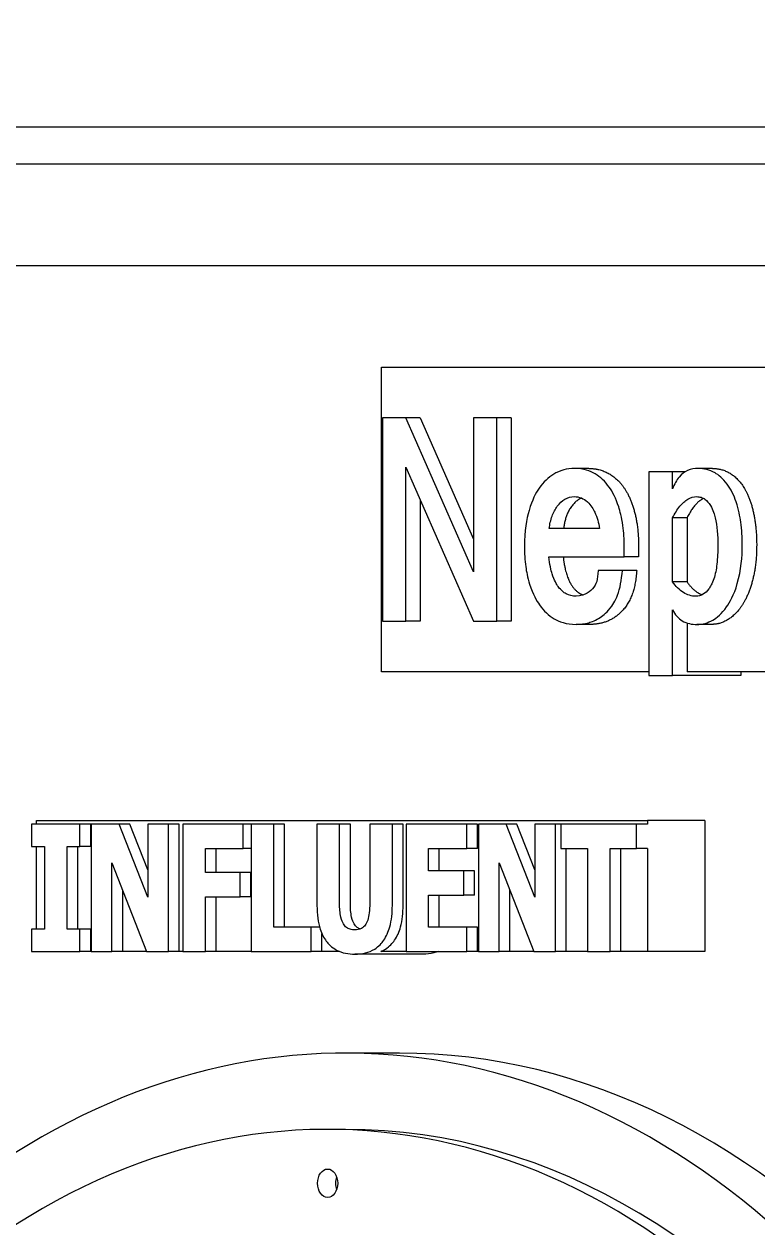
# Model space of a CAD drawing. Header units: inches. Extents: x 20 to 536, y 6 to 344.
# Drawn here: x 391.278 to 393.081, y 112.952 to 115.911 of the extents above; entities that cross this region are included whole.
import ezdxf

# ---------------------------------------------------------------- set-up
doc = ezdxf.new("R2010")
doc.units = ezdxf.units.IN
doc.header["$LTSCALE"] = 16
doc.header["$MEASUREMENT"] = 0
doc.layers.add('Dimension (ANSI)', color=7, linetype='Continuous', lineweight=25)
doc.layers.add('Visible (ANSI)', color=7, linetype='Continuous', lineweight=50)
doc.styles.add('Standard D-E', font='arial.ttf')
doc.dimstyles.new('in [mm] D-E NeptuneBenson', dxfattribs={"dimscale": 16, "dimtxt": 0.15, "dimasz": 0.098425, "dimexe": 0.125, "dimexo": 0.063, "dimgap": 0.031496, "dimtad": 0, "dimtih": 1, "dimtoh": 1, "dimdec": 4, "dimrnd": 1e-08, "dimzin": 3, "dimdsep": 46, "dimlunit": 5, "dimtxsty": 'Standard D-E', "dimcen": 0.09, "dimdle": 0.393701, "dimclrd": 256, "dimclre": 256, "dimclrt": 256, "dimadec": 1, "dimazin": 1, "dimtfac": 1, "dimtofl": 0, "dimtmove": 0, "dimatfit": 3, "dimfxl": 1, "dimfrac": 1, "dimtolj": 1, "dimtzin": 4, "dimlwd": -1, "dimlwe": -1, "dimarcsym": 0})

# ---------------------------------------------------------------- blocks, each defined once
blk = doc.blocks.new('*D25')
at = {"layer": 'Defpoints', "color": 0, "transparency": 16777216}
for p in [(347.3609, 145.2923), (416.1002, 145.2923), (391.0983, 47.2198)]:
    blk.add_point(p, dxfattribs=at)
at = {"layer": 'Dimension (ANSI)', "transparency": 16777216}
for p, q in [((415.0922, 145.2923), (345.3609, 145.2923)), ((347.3609, 143.7175), (347.3609, 111.2686)), ((347.3609, 48.7946), (347.3609, 93.9006)), ((390.0903, 47.2198), (345.3609, 47.2198))]:
    blk.add_line(p, q, dxfattribs=at)
for points in [[(347.0985, 143.7175), (347.6234, 143.7175), (347.3609, 145.2923)], [(347.0985, 48.7946), (347.6234, 48.7946), (347.3609, 47.2198)]]:
    blk.add_solid(points, dxfattribs=at)
at = {"layer": 'Dimension (ANSI)', "transparency": 16777216, "char_height": 2.4, "attachment_point": 5, "style": 'Standard D-E'}
for s, insert in [('\\A1; \\fArial|b0|i0;\\H2.4000;98{\\H1x;\\S1#16;} in', (347.3609, 105.5393)), ('\\A1;[2491.0 mm]{\\P\\fArial|b0|i0;\\H2.4000;SHIPPING HEIGHT\\P\\fArial|b0|i0;\\H2.4000;REF.}', (347.3609, 96.8553))]:
    blk.add_mtext(s, dxfattribs=dict(at, insert=insert))

msp = doc.modelspace()

# ---------------------------------------------------------------- linework, layer by layer
at = {"layer": 'Visible (ANSI)', "linetype": 'Continuous', "lineweight": 18}
for p, q in [((399.26551, 115.65734), (390.21454, 115.65734)), ((389.63825, 115.56734), (399.18419, 115.56734)), ((390.23487, 115.31731), (398.58757, 115.31731)), ((392.15732, 115.06731), (396.66512, 115.06731)), ((392.15732, 114.31731), (392.15732, 115.06731)), ((392.15989, 114.94231), (392.15989, 114.44231)), ((392.21715, 114.94231), (392.15989, 114.94231)), ((392.25251, 114.94231), (392.21715, 114.94231)), ((392.38355, 114.56326), (392.21715, 114.94231)), ((392.25251, 114.94231), (392.38355, 114.6438)), ((392.44116, 114.94231), (392.38355, 114.94231)), ((392.38355, 114.94231), (392.38355, 114.56326)), ((392.47652, 114.94231), (392.44116, 114.94231)), ((392.44116, 114.44231), (392.44116, 114.94231)), ((392.47652, 114.94231), (392.47652, 114.44231)), ((392.21715, 114.82085), (392.38355, 114.44231)), ((392.21715, 114.44231), (392.21715, 114.82085)), ((392.6671, 114.81781), (392.63174, 114.81781)), ((392.8735, 114.80972), (392.81517, 114.80972)), ((392.81517, 114.80972), (392.81517, 114.3087)), ((392.8735, 114.76771), (392.8735, 114.80972)), ((392.90483, 114.80972), (392.8735, 114.80972)), ((392.97147, 114.81781), (392.93612, 114.81781)), ((392.25251, 114.74042), (392.25251, 114.44231)), ((392.8735, 114.53897), (392.8735, 114.69636)), ((392.90885, 114.69636), (392.8735, 114.69636)), ((392.90885, 114.69636), (392.90885, 114.53897)), ((392.69365, 114.67004), (392.56984, 114.67004)), ((392.75448, 114.60071), (392.75448, 114.62551)), ((392.78984, 114.62551), (392.78984, 114.60071)), ((392.56912, 114.60071), (392.75448, 114.60071)), ((392.78984, 114.60071), (392.75448, 114.60071)), ((392.74983, 114.5668), (392.69007, 114.5668)), ((392.78519, 114.5668), (392.74983, 114.5668)), ((392.90885, 114.53897), (392.8735, 114.53897)), ((392.8735, 114.3087), (392.8735, 114.47014)), ((392.15989, 114.44231), (392.21715, 114.44231)), ((392.25251, 114.44231), (392.21715, 114.44231)), ((392.38355, 114.44231), (392.44116, 114.44231)), ((392.47652, 114.44231), (392.44116, 114.44231)), ((392.90885, 114.43771), (392.90885, 114.31731)), ((392.67139, 114.43421), (392.63604, 114.43421)), ((392.96861, 114.43421), (392.93326, 114.43421)), ((392.81517, 114.31731), (392.15732, 114.31731)), ((392.81517, 114.3087), (392.8735, 114.3087)), ((393.04143, 114.3087), (392.8735, 114.3087)), ((396.66512, 114.31731), (392.90885, 114.31731)), ((393.04143, 114.31731), (393.04143, 114.3087)), ((391.41538, 113.94281), (391.29629, 113.94281)), ((391.29629, 113.94281), (391.29629, 113.88827)), ((391.30881, 113.95231), (392.81142, 113.95231)), ((391.30881, 113.94281), (391.30881, 113.95231)), ((391.4419, 113.94281), (391.41538, 113.94281)), ((391.41538, 113.88827), (391.41538, 113.94281)), ((391.4419, 113.88827), (391.4419, 113.94281)), ((391.51143, 113.94281), (391.44328, 113.94281)), ((391.44328, 113.94281), (391.44328, 113.62981)), ((391.53795, 113.94281), (391.51143, 113.94281)), ((391.5821, 113.76348), (391.51143, 113.94281)), ((391.5821, 113.83077), (391.53795, 113.94281)), ((391.63286, 113.94281), (391.5821, 113.94281)), ((391.5821, 113.94281), (391.5821, 113.76348)), ((391.65937, 113.94281), (391.63286, 113.94281)), ((391.63286, 113.62981), (391.63286, 113.94281)), ((391.65937, 113.62981), (391.65937, 113.94281)), ((391.81697, 113.94281), (391.66882, 113.94281)), ((391.66882, 113.94281), (391.66882, 113.62981)), ((391.83662, 113.94281), (391.81697, 113.94281)), ((391.81697, 113.8832), (391.81697, 113.94281)), ((391.89222, 113.94281), (391.83662, 113.94281)), ((391.83662, 113.94281), (391.83662, 113.62981)), ((391.91874, 113.94281), (391.89222, 113.94281)), ((391.89222, 113.68941), (391.89222, 113.94281)), ((391.91874, 113.68941), (391.91874, 113.94281)), ((392.05409, 113.94281), (391.99849, 113.94281)), ((391.99849, 113.94281), (391.99849, 113.74293)), ((392.08061, 113.94281), (392.05409, 113.94281)), ((392.05409, 113.7475), (392.05409, 113.94281)), ((392.08061, 113.7475), (392.08061, 113.94281)), ((392.18395, 113.94281), (392.12835, 113.94281)), ((392.12835, 113.94281), (392.12835, 113.7475)), ((392.21046, 113.94281), (392.18395, 113.94281)), ((392.18395, 113.74319), (392.18395, 113.94281)), ((392.21046, 113.74319), (392.21046, 113.94281)), ((392.36717, 113.94281), (392.21758, 113.94281)), ((392.21758, 113.94281), (392.21758, 113.62981)), ((392.39368, 113.94281), (392.36717, 113.94281)), ((392.36717, 113.8832), (392.36717, 113.94281)), ((392.39368, 113.8832), (392.39368, 113.94281)), ((392.46394, 113.94281), (392.39578, 113.94281)), ((392.39578, 113.94281), (392.39578, 113.62981)), ((392.49045, 113.94281), (392.46394, 113.94281)), ((392.5346, 113.76348), (392.46394, 113.94281)), ((392.5346, 113.83077), (392.49045, 113.94281)), ((392.58536, 113.94281), (392.5346, 113.94281)), ((392.5346, 113.94281), (392.5346, 113.76348)), ((392.59837, 113.94281), (392.58536, 113.94281)), ((392.58536, 113.62981), (392.58536, 113.94281)), ((392.7849, 113.94281), (392.59837, 113.94281)), ((392.59837, 113.94281), (392.59837, 113.8832)), ((392.81142, 113.94281), (392.7849, 113.94281)), ((392.7849, 113.8832), (392.7849, 113.94281)), ((392.81142, 113.95231), (392.81142, 113.94281)), ((392.95284, 113.95231), (392.81142, 113.95231)), ((392.95284, 113.95231), (392.95284, 113.62981)), ((391.29629, 113.88827), (391.32803, 113.88827)), ((391.30881, 113.68434), (391.30881, 113.88827)), ((391.32803, 113.88827), (391.32803, 113.68434)), ((391.38363, 113.88827), (391.41538, 113.88827)), ((391.38363, 113.68434), (391.38363, 113.88827)), ((391.41015, 113.68434), (391.41015, 113.88827)), ((391.4419, 113.88827), (391.41538, 113.88827)), ((391.72407, 113.8832), (391.81697, 113.8832)), ((391.72407, 113.8241), (391.72407, 113.8832)), ((391.75058, 113.8241), (391.75058, 113.8832)), ((391.83662, 113.8832), (391.81697, 113.8832)), ((392.27283, 113.82816), (392.27283, 113.8832)), ((392.27283, 113.8832), (392.36717, 113.8832)), ((392.29934, 113.82816), (392.29934, 113.8832)), ((392.39368, 113.8832), (392.36717, 113.8832)), ((392.59837, 113.8832), (392.66384, 113.8832)), ((392.61188, 113.62981), (392.61188, 113.8832)), ((392.66384, 113.8832), (392.66384, 113.62981)), ((392.71944, 113.8832), (392.7849, 113.8832)), ((392.71944, 113.62981), (392.71944, 113.8832)), ((392.74595, 113.62981), (392.74595, 113.8832)), ((392.81142, 113.8832), (392.7849, 113.8832)), ((392.81142, 113.8832), (392.81142, 113.62981)), ((391.49403, 113.84794), (391.57941, 113.62981)), ((391.49403, 113.62981), (391.49403, 113.84794)), ((392.44654, 113.62981), (392.44654, 113.84794)), ((392.44654, 113.84794), (392.53191, 113.62981)), ((391.80962, 113.8241), (391.72407, 113.8241)), ((391.80962, 113.76449), (391.80962, 113.8241)), ((391.83613, 113.8241), (391.80962, 113.8241)), ((391.83613, 113.76449), (391.83613, 113.8241)), ((392.35981, 113.82816), (392.27283, 113.82816)), ((392.38633, 113.82816), (392.35981, 113.82816)), ((392.35981, 113.76855), (392.35981, 113.82816)), ((392.38633, 113.76855), (392.38633, 113.82816)), ((391.52055, 113.62981), (391.52055, 113.78019)), ((391.72407, 113.62981), (391.72407, 113.76449)), ((391.72407, 113.76449), (391.80962, 113.76449)), ((391.75058, 113.62981), (391.75058, 113.76449)), ((391.83613, 113.76449), (391.80962, 113.76449)), ((392.27283, 113.76855), (392.35981, 113.76855)), ((392.27283, 113.68941), (392.27283, 113.76855)), ((392.29934, 113.68941), (392.29934, 113.76855)), ((392.38633, 113.76855), (392.35981, 113.76855)), ((392.47306, 113.62981), (392.47306, 113.78019)), ((391.29629, 113.68434), (391.29629, 113.62981)), ((391.32803, 113.68434), (391.29629, 113.68434)), ((391.41538, 113.68434), (391.38363, 113.68434)), ((391.41538, 113.62981), (391.41538, 113.68434)), ((391.4419, 113.68434), (391.41538, 113.68434)), ((391.4419, 113.62981), (391.4419, 113.68434)), ((391.98423, 113.68941), (391.89222, 113.68941)), ((392.00499, 113.68941), (391.98423, 113.68941)), ((391.98423, 113.62981), (391.98423, 113.68941)), ((392.01074, 113.62981), (392.01074, 113.67339)), ((392.36717, 113.68941), (392.27283, 113.68941)), ((392.39368, 113.68941), (392.36717, 113.68941)), ((392.36717, 113.62981), (392.36717, 113.68941)), ((392.39368, 113.62981), (392.39368, 113.68941)), ((391.29629, 113.62981), (391.41538, 113.62981)), ((391.4419, 113.62981), (391.41538, 113.62981)), ((391.44328, 113.62981), (391.4419, 113.62981)), ((391.44328, 113.62981), (391.49403, 113.62981)), ((391.52055, 113.62981), (391.49403, 113.62981)), ((391.57941, 113.62981), (391.52055, 113.62981)), ((391.57941, 113.62981), (391.63286, 113.62981)), ((391.65937, 113.62981), (391.63286, 113.62981)), ((391.66882, 113.62981), (391.65937, 113.62981)), ((391.66882, 113.62981), (391.72407, 113.62981)), ((391.75058, 113.62981), (391.72407, 113.62981)), ((391.83662, 113.62981), (391.75058, 113.62981)), ((391.83662, 113.62981), (391.98423, 113.62981)), ((392.01074, 113.62981), (391.98423, 113.62981)), ((392.05411, 113.62981), (392.01074, 113.62981)), ((392.25916, 113.62321), (392.09122, 113.62321)), ((392.21758, 113.62981), (392.15527, 113.62981)), ((392.21758, 113.62981), (392.36717, 113.62981)), ((392.39368, 113.62981), (392.36717, 113.62981)), ((392.39578, 113.62981), (392.39368, 113.62981)), ((392.39578, 113.62981), (392.44654, 113.62981)), ((392.47306, 113.62981), (392.44654, 113.62981)), ((392.53191, 113.62981), (392.47306, 113.62981)), ((392.53191, 113.62981), (392.58536, 113.62981)), ((392.61188, 113.62981), (392.58536, 113.62981)), ((392.66384, 113.62981), (392.61188, 113.62981)), ((392.66384, 113.62981), (392.71944, 113.62981)), ((392.74595, 113.62981), (392.71944, 113.62981)), ((392.81142, 113.62981), (392.74595, 113.62981)), ((392.82026, 113.62981), (392.81142, 113.62981)), ((392.95284, 113.62981), (392.82026, 113.62981)), ((392.20154, 113.37981), (392.06895, 113.37981)), ((392.06895, 113.19231), (392.02476, 113.19231))]:
    msp.add_line(p, q, dxfattribs=at)
for centre, major_axis, start_param, end_param in [((392.06895, 110.56731), (0, 2.8125), 3.6175293, 7.0657892), ((392.02476, 110.56731), (0, 2.625), 3.1490573, 6.8473643), ((392.20154, 110.56731), (0, 2.8125), 3.6175293, 6.2831853), ((392.06895, 110.56731), (0, 2.625), 3.1415927, 6.2831853), ((392.06895, 113.0597), (0, -0.035), 4.2452429, 5.1795351)]:
    msp.add_ellipse(centre, major_axis=major_axis, ratio=0.7071068, start_param=start_param, end_param=end_param, dxfattribs=at)
msp.add_ellipse((392.02476, 113.0597), major_axis=(0, -0.035), ratio=0.7071068, dxfattribs=at)
for points, degree, knots in [([(392.63174, 114.81781), (392.6229, 114.81781), (392.61411, 114.8167), (392.59601, 114.81163), (392.58804, 114.80783), (392.56767, 114.79543), (392.55564, 114.78412), (392.53696, 114.75745), (392.52755, 114.7402), (392.514, 114.69298), (392.509, 114.66465), (392.509, 114.62601)], 3, [-1.4919316, -1.4919316, -1.4919316, -1.4919316, -1.2903014, -1.2903014, -1.0712515, -1.0712515, -0.6411915, -0.6411915, -0.2943902, -0.2943902, 0, 0, 0, 0]), ([(392.75448, 114.62551), (392.75448, 114.64298), (392.75347, 114.66051), (392.74823, 114.69806), (392.74415, 114.71295), (392.73401, 114.7447), (392.72551, 114.76039), (392.7074, 114.78603), (392.69575, 114.79678), (392.67118, 114.81107), (392.65468, 114.81781), (392.63174, 114.81781)], 3, [-0.95374288, -0.95374288, -0.95374288, -0.95374288, -0.86423892, -0.86423892, -0.75775194, -0.75775194, -0.52950742, -0.52950742, -0.24718032, -0.24718032, 0, 0, 0, 0]), ([(392.93612, 114.81781), (392.92729, 114.81781), (392.91842, 114.8163), (392.90255, 114.80901), (392.89574, 114.80385), (392.88291, 114.78871), (392.87761, 114.7788), (392.8735, 114.76771)], 3, [-0.27518447, -0.27518447, -0.27518447, -0.27518447, -0.18002451, -0.18002451, -0.0953991, -0.0953991, 0, 0, 0, 0]), ([(393.0449, 114.62905), (393.0449, 114.64813), (393.04377, 114.66722), (393.03928, 114.69926), (393.03609, 114.71706), (393.02435, 114.75179), (393.01706, 114.76673), (392.99708, 114.79376), (392.98602, 114.80203), (392.96453, 114.81458), (392.95046, 114.81781), (392.93612, 114.81781)], 3, [-0.55895589, -0.55895589, -0.55895589, -0.55895589, -0.42730196, -0.42730196, -0.33362764, -0.33362764, -0.25055777, -0.25055777, -0.15451105, -0.15451105, 0, 0, 0, 0]), ([(392.56984, 114.67004), (392.57113, 114.68061), (392.57337, 114.69083), (392.58013, 114.7095), (392.58439, 114.71761), (392.59532, 114.73248), (392.60145, 114.73819), (392.61566, 114.74654), (392.62359, 114.74848), (392.63174, 114.74848)], 3, [-0.31166749, -0.31166749, -0.31166749, -0.31166749, -0.23705054, -0.23705054, -0.16576507, -0.16576507, -0.0878526, -0.0878526, 0, 0, 0, 0]), ([(392.6494, 114.74505), (392.63674, 114.73985), (392.60948, 114.70496), (392.60519, 114.67004)], 2, [0.396813, 0.396813, 0.396813, 1, 2, 2, 2]), ([(392.63174, 114.74848), (392.63755, 114.74848), (392.6433, 114.7475), (392.65422, 114.74313), (392.65921, 114.73991), (392.67246, 114.72763), (392.67842, 114.71723), (392.68776, 114.69792), (392.69153, 114.68441), (392.69365, 114.67004)], 3, [-0.25145744, -0.25145744, -0.25145744, -0.25145744, -0.21404187, -0.21404187, -0.17828382, -0.17828382, -0.11189925, -0.11189925, 0, 0, 0, 0]), ([(392.8735, 114.69636), (392.87874, 114.70668), (392.88473, 114.71659), (392.89732, 114.73208), (392.90375, 114.73813), (392.91779, 114.7464), (392.92502, 114.74848), (392.93254, 114.74848)], 3, [-0.26084909, -0.26084909, -0.26084909, -0.26084909, -0.1639148, -0.1639148, -0.08102913, -0.08102913, 0, 0, 0, 0]), ([(392.93254, 114.74848), (392.93619, 114.74848), (392.93982, 114.74798), (392.94676, 114.74578), (392.95, 114.74417), (392.95834, 114.73822), (392.96282, 114.733), (392.97315, 114.716), (392.97659, 114.70414), (392.98318, 114.67636), (392.98479, 114.65268), (392.98479, 114.62905)], 3, [-0.34391216, -0.34391216, -0.34391216, -0.34391216, -0.31786711, -0.31786711, -0.29318796, -0.29318796, -0.251195, -0.251195, -0.18010027, -0.18010027, 0, 0, 0, 0]), ([(392.509, 114.62601), (392.509, 114.60925), (392.50993, 114.59236), (392.51366, 114.56501), (392.51632, 114.5499), (392.52948, 114.50815), (392.53896, 114.4922), (392.55658, 114.46732), (392.56872, 114.45612), (392.59407, 114.44144), (392.61143, 114.43421), (392.63604, 114.43421)], 3, [-1.1520732, -1.1520732, -1.1520732, -1.1520732, -0.9328917, -0.9328917, -0.7880369, -0.7880369, -0.5752915, -0.5752915, -0.2652163, -0.2652163, 0, 0, 0, 0]), ([(392.98479, 114.62905), (392.98479, 114.61353), (392.98414, 114.59731), (392.98082, 114.56985), (392.9785, 114.55742), (392.97078, 114.53416), (392.96615, 114.52653), (392.95828, 114.5158), (392.95369, 114.51137), (392.94283, 114.505), (392.93687, 114.50354), (392.93075, 114.50354)], 3, [-0.30290761, -0.30290761, -0.30290761, -0.30290761, -0.23644812, -0.23644812, -0.18377195, -0.18377195, -0.1266776, -0.1266776, -0.06597425, -0.06597425, 0, 0, 0, 0]), ([(392.93326, 114.43421), (392.94681, 114.43421), (392.95992, 114.4376), (392.98191, 114.45052), (392.99428, 114.46011), (393.0144, 114.48878), (393.0244, 114.50652), (393.04229, 114.56796), (393.0449, 114.60099), (393.0449, 114.62905)], 3, [-1.0037119, -1.0037119, -1.0037119, -1.0037119, -0.6558258, -0.6558258, -0.3924925, -0.3924925, -0.2137644, -0.2137644, 0, 0, 0, 0]), ([(392.63604, 114.50354), (392.62754, 114.50354), (392.61912, 114.5053), (392.60601, 114.5125), (392.59912, 114.51743), (392.58796, 114.53263), (392.58215, 114.54191), (392.57486, 114.56581), (392.57023, 114.58239), (392.56912, 114.60071)], 3, [-1.9615665, -1.9615665, -1.9615665, -1.9615665, -1.0582577, -1.0582577, -0.4670175, -0.4670175, -0.1401197, -0.1401197, 0, 0, 0, 0]), ([(392.60447, 114.60071), (392.60555, 114.58299), (392.617, 114.542), (392.63489, 114.51619), (392.6497, 114.50788), (392.65351, 114.50652)], 2, [0, 0, 0, 1, 2, 3, 3.3139205, 3.3139205, 3.3139205]), ([(392.63604, 114.43421), (392.64645, 114.43421), (392.6568, 114.43555), (392.67501, 114.44079), (392.68485, 114.44461), (392.70303, 114.45648), (392.71361, 114.46487), (392.73128, 114.49022), (392.73594, 114.50103), (392.74435, 114.52252), (392.74799, 114.54363), (392.74983, 114.5668)], 3, [-0.51058672, -0.51058672, -0.51058672, -0.51058672, -0.39585732, -0.39585732, -0.30581684, -0.30581684, -0.23379286, -0.23379286, -0.17764071, -0.17764071, 0, 0, 0, 0]), ([(392.69007, 114.5668), (392.68972, 114.55596), (392.68868, 114.54654), (392.68634, 114.53867), (392.6846, 114.5329), (392.67539, 114.51993), (392.66976, 114.51482), (392.65708, 114.50735), (392.64763, 114.50354), (392.63604, 114.50354)], 3, [-1.3567512, -1.3567512, -1.3567512, -1.3567512, -0.3873837, -0.3873837, -0.2508201, -0.2508201, -0.1248926, -0.1248926, 0, 0, 0, 0]), ([(392.93075, 114.50354), (392.92539, 114.50354), (392.92008, 114.50424), (392.90971, 114.50723), (392.90476, 114.50944), (392.88991, 114.51863), (392.88115, 114.52782), (392.8735, 114.53897)], 3, [-0.23235467, -0.23235467, -0.23235467, -0.23235467, -0.17463394, -0.17463394, -0.11837707, -0.11837707, 0, 0, 0, 0]), ([(392.8735, 114.47014), (392.87627, 114.46409), (392.87962, 114.45878), (392.88767, 114.4495), (392.89224, 114.4458), (392.90833, 114.43632), (392.92113, 114.43421), (392.93326, 114.43421)], 3, [-0.24235731, -0.24235731, -0.24235731, -0.24235731, -0.1875229, -0.1875229, -0.13070815, -0.13070815, 0, 0, 0, 0]), ([(391.99849, 113.74293), (391.99849, 113.73243), (391.99907, 113.72183), (392.00172, 113.7023), (392.00364, 113.69329), (392.01006, 113.6735), (392.01502, 113.66356), (392.02614, 113.64883), (392.03397, 113.64007), (392.06069, 113.62579), (392.07622, 113.62321), (392.09122, 113.62321)], 3, [-0.82187798, -0.82187798, -0.82187798, -0.82187798, -0.6544335, -0.6544335, -0.50490958, -0.50490958, -0.30747841, -0.30747841, -0.16166829, -0.16166829, 0, 0, 0, 0]), ([(392.09122, 113.68282), (392.08751, 113.68282), (392.08373, 113.68324), (392.07697, 113.68528), (392.07391, 113.68674), (392.0681, 113.69117), (392.06551, 113.69412), (392.06139, 113.70117), (392.05909, 113.70623), (392.05483, 113.72458), (392.05409, 113.7365), (392.05409, 113.7475)], 3, [-0.35781975, -0.35781975, -0.35781975, -0.35781975, -0.28180287, -0.28180287, -0.21609433, -0.21609433, -0.14668132, -0.14668132, -0.08378729, -0.08378729, 0, 0, 0, 0]), ([(392.10445, 113.68508), (392.10208, 113.686), (392.09977, 113.68724), (392.09462, 113.69117), (392.09202, 113.69412), (392.08791, 113.70117), (392.08561, 113.70623), (392.08135, 113.72458), (392.08061, 113.7365), (392.08061, 113.7475)], 3, [-0.2665577, -0.2665577, -0.2665577, -0.2665577, -0.21609433, -0.21609433, -0.14668132, -0.14668132, -0.08378729, -0.08378729, 0, 0, 0, 0]), ([(392.12835, 113.7475), (392.12835, 113.73993), (392.12801, 113.73206), (392.12633, 113.71858), (392.12515, 113.71248), (392.12155, 113.70181), (392.11948, 113.69791), (392.11442, 113.69115), (392.11123, 113.68846), (392.10251, 113.68378), (392.09677, 113.68282), (392.09122, 113.68282)], 3, [-0.21736344, -0.21736344, -0.21736344, -0.21736344, -0.17163752, -0.17163752, -0.13475897, -0.13475897, -0.10039019, -0.10039019, -0.05983154, -0.05983154, 0, 0, 0, 0]), ([(392.09122, 113.62321), (392.10018, 113.62321), (392.10929, 113.6241), (392.12577, 113.6283), (392.13334, 113.6313), (392.15069, 113.64213), (392.15775, 113.65006), (392.16931, 113.66692), (392.17417, 113.67789), (392.18225, 113.70692), (392.18395, 113.72519), (392.18395, 113.74319)], 3, [-0.43360447, -0.43360447, -0.43360447, -0.43360447, -0.37067396, -0.37067396, -0.3160228, -0.3160228, -0.237534, -0.237534, -0.13714171, -0.13714171, 0, 0, 0, 0]), ([(392.15527, 113.62981), (392.15926, 113.63142), (392.16318, 113.63338), (392.17721, 113.64213), (392.18426, 113.65006), (392.19583, 113.66692), (392.20069, 113.67789), (392.20876, 113.70692), (392.21046, 113.72519), (392.21046, 113.74319)], 3, [-0.34514763, -0.34514763, -0.34514763, -0.34514763, -0.3160228, -0.3160228, -0.237534, -0.237534, -0.13714171, -0.13714171, 0, 0, 0, 0]), ([(392.29669, 113.62981), (392.29319, 113.6284), (392.28963, 113.62726), (392.27723, 113.6241), (392.26812, 113.62321), (392.25916, 113.62321)], 3, [0.345147629, 0.345147629, 0.345147629, 0.345147629, 0.370673963, 0.370673963, 0.433604472, 0.433604472, 0.433604472, 0.433604472])]:
    msp.add_open_spline(points, degree=degree, knots=knots, dxfattribs=at)
for points in [[(392.6671, 114.81781), (392.69465, 114.81781), (392.74046, 114.7915), (392.77266, 114.74089), (392.78984, 114.66953), (392.78984, 114.62551)], [(392.97147, 114.81781), (392.99724, 114.81781), (393.03839, 114.78998), (393.0663, 114.73988), (393.08026, 114.67004), (393.08026, 114.62905)], [(392.94963, 114.74415), (392.9277, 114.73346), (392.90885, 114.69636)], [(393.08026, 114.62905), (393.08026, 114.58553), (393.06344, 114.51366), (393.03374, 114.46255), (392.99259, 114.43421), (392.96861, 114.43421)], [(392.78519, 114.5668), (392.78197, 114.52631), (392.76229, 114.48026), (392.73223, 114.4499), (392.69322, 114.43421), (392.67139, 114.43421)], [(392.90885, 114.53897), (392.9255, 114.51472), (392.94618, 114.50707)]]:
    msp.add_open_spline(points, degree=2, dxfattribs=at)

# ---------------------------------------------------------------- dimensions: what is measured, and where the dimension line sits
at = {"layer": 'Dimension (ANSI)'}
dim = msp.add_linear_dim(base=(347.36094, 145.29234), p1=(391.09829, 47.21984), p2=(416.10017, 145.29234), angle=90, text=' \\fArial|b0|i0;\\H2.4000;<> in\\X[2491.0 mm]{\\P\\fArial|b0|i0;\\H2.4000;SHIPPING HEIGHT\\P\\fArial|b0|i0;\\H2.4000;REF.}', dimstyle='in [mm] D-E NeptuneBenson', override={"dimgap": 0.031496, "dimdec": 4, "dimpost": '', "dimtol": 0, "dimlim": 0, "dimtp": 0, "dimtm": 0, "dimtdec": 2, "dimatfit": 1}, dxfattribs=at)
dim.commit()
dim.dimension.update_dxf_attribs({"geometry": '*D25', "text_midpoint": (347.36094, 102.58463), "dimtype": 160})

doc.saveas('drawing.dxf')
